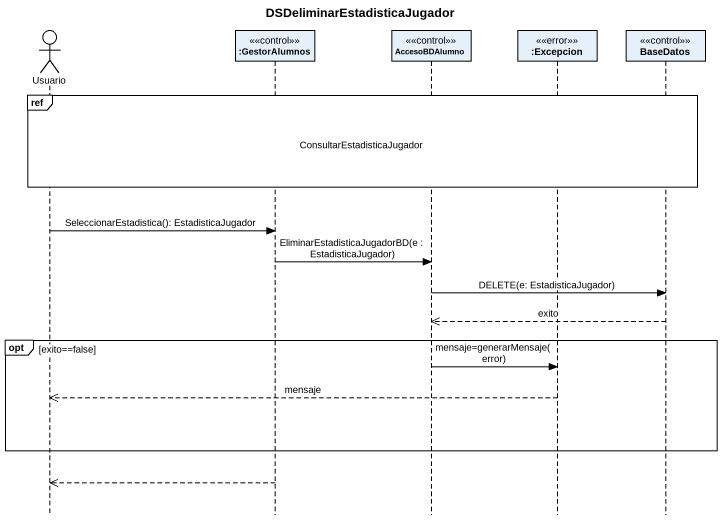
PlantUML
@startuml
title DSDeliminarEstadisticaJugador
hide footbox
actor Usuario
participant ":GestorAlumnos" as GestorAlumnos <<control>>
participant AccesoBDAlumno <<control>>
participant ":Excepcion" as Excepcion <<error>>
participant BaseDatos <<control>>

ref over Usuario, GestorAlumnos, AccesoBDAlumno, Excepcion, BaseDatos : ConsultarEstadisticaJugador
Usuario -> GestorAlumnos : SeleccionarEstadistica(): EstadisticaJugador
GestorAlumnos -> AccesoBDAlumno : EliminarEstadisticaJugadorBD(e : EstadisticaJugador)
AccesoBDAlumno -> BaseDatos : DELETE(e: EstadisticaJugador)
BaseDatos -->> AccesoBDAlumno : exito
opt exito==false
  AccesoBDAlumno -> Excepcion : mensaje=generarMensaje(error)
  Excepcion -->> Usuario : mensaje
end
GestorAlumnos -->> Usuario
@enduml
